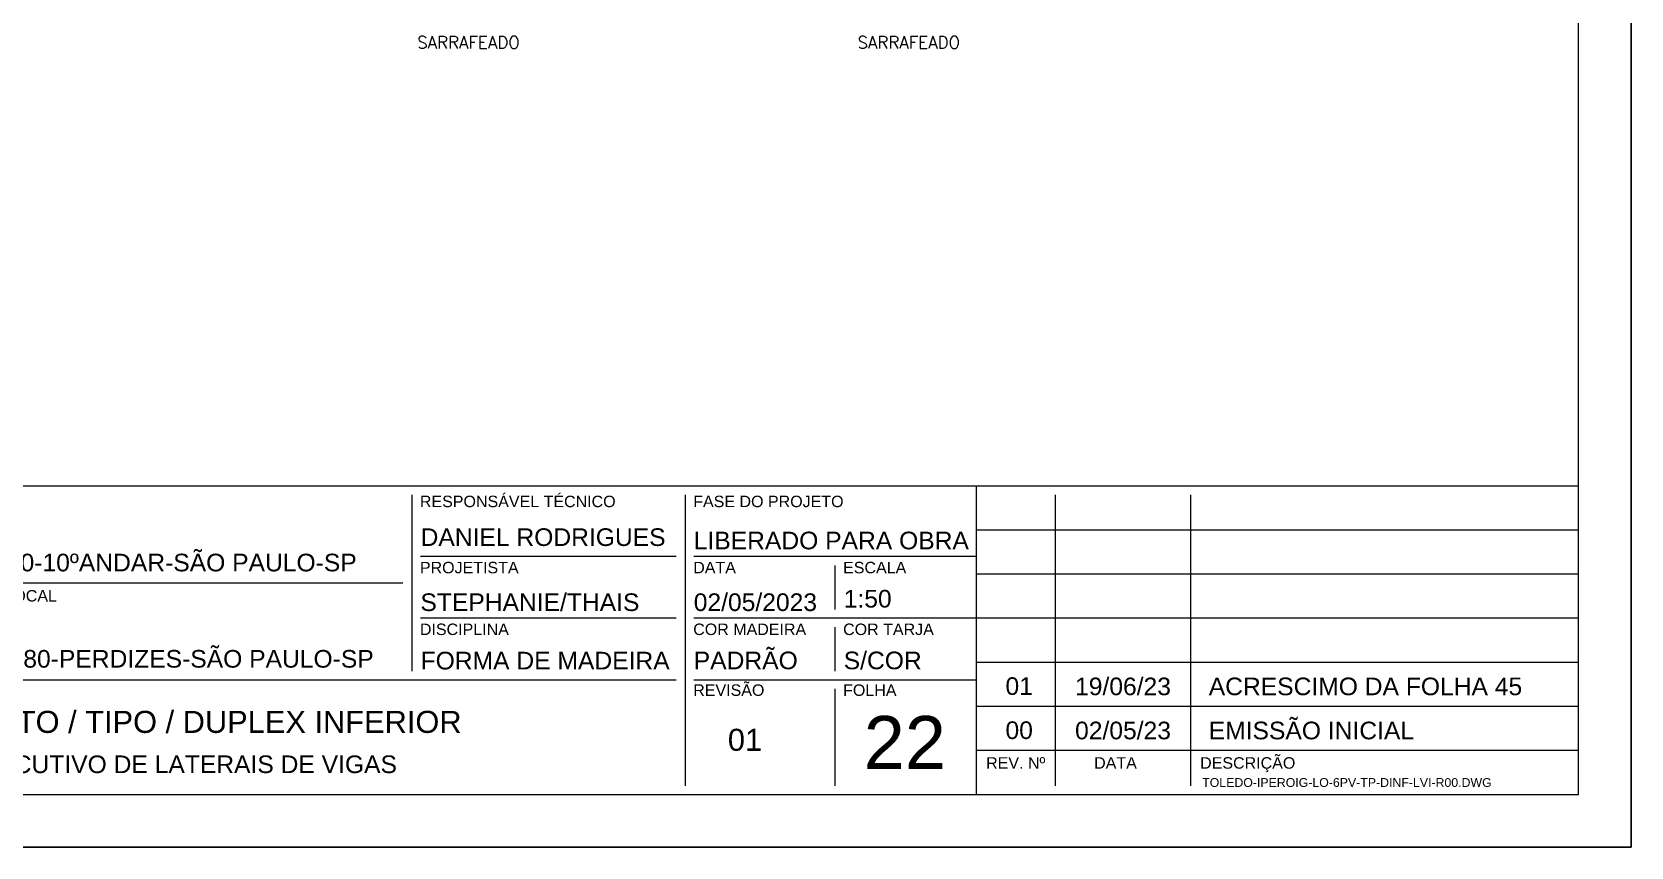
# Model space of a CAD drawing. Extents: x -23436 to 4767, y -4638 to 9755.
# Drawn here: x -16937 to -16021, y 2932 to 3399 of the extents above; entities that cross this region are included whole.
import ezdxf
from ezdxf.enums import TextEntityAlignment as Align

# ---------------------------------------------------------------- set-up
doc = ezdxf.new("R2010")
doc.units = 0
doc.layers.add('FOLHA MB', color=7, linetype='Continuous', lineweight=13)
doc.layers.add('N° Folha', color=5, linetype='Continuous', lineweight=13)
doc.layers.add('Laje_Perimetro', color=7, linetype='Continuous', plot=False)
doc.layers.add('MB Logo', color=255, linetype='Continuous')
doc.layers.add('Painéis', color=200, linetype='Continuous')
doc.styles.add('MB_C01', font='arial.ttf', dxfattribs={"height": 1.3})
doc.styles.add('MB_C02', font='arial.ttf', dxfattribs={"height": 2})
doc.styles.add('MB_C03', font='arial.ttf', dxfattribs={"height": 2.5})
doc.styles.add('MB_C04', font='arial.ttf', dxfattribs={"height": 6})
doc.styles.add('ROMANS', font='romans.shx')

# ---------------------------------------------------------------- blocks, each defined once
blk = doc.blocks.new('A$C169d8357')
at = {"layer": 'FOLHA MB', "color": 1}
for p, q in [((1109.82, 356.72), (70, 356.72)), ((786.55, 351.67), (786.55, 250.65)), ((943.14, 351.67), (943.14, 184.99)), ((1109.82, 356.72), (1109.82, 179.94)), ((1455.02, 356.72), (1109.82, 356.72)), ((1155.28, 184.99), (1155.28, 351.67)), ((1232.62, 351.67), (1232.62, 184.99)), ((1455.02, 331.47), (1109.82, 331.47)), ((938.09, 316.32), (791.61, 316.32)), ((1109.82, 316.32), (948.19, 316.32)), ((1029, 311.26), (1029, 286.01)), ((1455.02, 306.21), (1109.82, 306.21)), ((781.5, 301.16), (450.7, 301.16)), ((938.09, 280.96), (791.61, 280.96)), ((1109.82, 280.96), (948.19, 280.96)), ((1029, 275.91), (1029, 250.65)), ((1455.02, 280.96), (1109.82, 280.96)), ((1455.02, 255.7), (1109.82, 255.7)), ((938.09, 245.6), (450.7, 245.6)), ((1109.82, 245.6), (948.19, 245.6)), ((1029, 240.55), (1029, 184.99)), ((1455.02, 230.45), (1109.82, 230.45)), ((1455.02, 205.19), (1109.82, 205.19))]:
    blk.add_line(p, q, dxfattribs=at)
for points in [[(0, 1199.94), (0, 149.94), (1485.02, 149.94), (1485.02, 1199.94)], [(70, 1169.94), (70, 179.94), (1455.02, 179.94), (1455.02, 1169.94)]]:
    blk.add_lwpolyline(points, close=True, dxfattribs=at)
at = {"layer": 'FOLHA MB', "color": 6}
for s, height, style, p in [('RESPONSÁVEL TÉCNICO', 6.5663, 'MB_C01', (791.21, 344.6)), ('FASE DO PROJETO', 6.5663, 'MB_C01', (947.79, 344.6)), ('R. HUNGRIA,620-10ºANDAR-SÃO PAULO-SP', 10.102, 'MB_C02', (459.73, 307.83)), ('PROJETISTA', 6.566, 'MB_C01', (791.21, 306.72)), ('DATA', 6.566, 'MB_C01', (947.79, 306.72)), ('ESCALA', 6.566, 'MB_C01', (1033.66, 306.72)), ('EMPREENDIMENTO E LOCAL', 6.5663, 'MB_C01', (454.33, 290.56)), ('DISCIPLINA', 6.566, 'MB_C01', (791.21, 271.36)), ('COR MADEIRA', 6.5663, 'MB_C01', (947.79, 271.36)), ('COR TARJA', 6.566, 'MB_C01', (1033.66, 271.36)), ('RUA IPEROIG,180-PERDIZES-SÃO PAULO-SP', 10.102, 'MB_C02', (459.73, 252.69)), ('REVISÃO', 6.566, 'MB_C01', (947.79, 236.51)), ('FOLHA', 6.566, 'MB_C01', (1033.66, 236.51)), ('PROJETO EXECUTIVO DE LATERAIS DE VIGAS', 10.102, 'MB_C02', (459.73, 192.28))]:
    blk.add_text(s, height=height, dxfattribs=dict(at, style=style)).set_placement(p)
at = {"layer": 'FOLHA MB', "color": 5}
for s, height, style, p in [('DANIEL RODRIGUES', 10.102, 'MB_C02', (791.61, 322.38)), ('LIBERADO PARA OBRA', 10.102, 'MB_C02', (948.09, 320.46)), ('STEPHANIE/THAIS', 10.102, 'MB_C02', (791.51, 285.11)), ('02/05/2023', 10.102, 'MB_C02', (948.09, 285.11)), ('1:50', 10.102, 'MB_C02', (1034, 287.12)), ('FORMA DE MADEIRA', 10.102, 'MB_C02', (791.61, 251.66)), ('PADRÃO', 10.102, 'MB_C02', (948.09, 251.76)), ('S/COR', 10.102, 'MB_C02', (1034, 251.76)), ('19/06/23', 10.102, 'MB_C02', (1166.54, 236.89)), ('01', 10.102, 'MB_C02', (1126.67, 237.06)), ('ACRESCIMO DA FOLHA 45', 10.102, 'MB_C02', (1243.12, 236.89)), ('6º PAVIMENTO / TIPO / DUPLEX INFERIOR', 12.6276, 'MB_C03', (459.73, 215.3)), ('00', 10.102, 'MB_C02', (1126.67, 211.8)), ('02/05/23', 10.102, 'MB_C02', (1166.54, 211.64)), ('EMISSÃO INICIAL', 10.102, 'MB_C02', (1243.12, 211.64)), ('01', 12.628, 'MB_C03', (967.63, 205.03))]:
    blk.add_text(s, height=height, dxfattribs=dict(at, style=style)).set_placement(p)
at = {"layer": 'FOLHA MB', "color": 6, "style": 'MB_C01'}
for s, p in [('DESCRIÇÃO', (1265.45, 198.09)), ('REV. Nº', (1132.55, 198.09)), ('DATA', (1189.69, 198.09))]:
    blk.add_text(s, height=6.566, dxfattribs=at).set_placement(p, align=Align.MIDDLE_CENTER)
at = {"layer": 'FOLHA MB', "insert": (1239.38, 189.41), "char_height": 5.051, "width": 210.8177, "attachment_point": 1, "style": 'MB_C04'}
blk.add_mtext('TOLEDO-IPEROIG-LO-6PV-TP-DINF-LVI-R00.DWG', dxfattribs=at)

msp = doc.modelspace()

# ---------------------------------------------------------------- linework, layer by layer
at = {"layer": 'Laje_Perimetro'}
msp.add_lwpolyline([(-16021.36, 3982.26), (-17506.38, 3982.26), (-17506.38, 2932.26), (-16021.36, 2932.26)], close=True, dxfattribs=at)

# ---------------------------------------------------------------- block references
at = {"layer": 'MB Logo'}
msp.add_blockref('A$C169d8357', (-17506.38, 2782.32), dxfattribs=at)

# ---------------------------------------------------------------- texts
at = {"layer": 'N° Folha', "color": 5, "style": 'MB_C04'}
msp.add_text('22', height=30.306, dxfattribs=at).set_placement((-16460.91, 2977))
at = {"layer": 'Painéis', "color": 1, "char_height": 7, "attachment_point": 5, "style": 'ROMANS'}
for insert in [(-16687.36, 3393.13), (-16435.11, 3393.13)]:
    msp.add_mtext('\\A1;SARRAFEADO', dxfattribs=dict(at, insert=insert))

doc.saveas('drawing.dxf')
